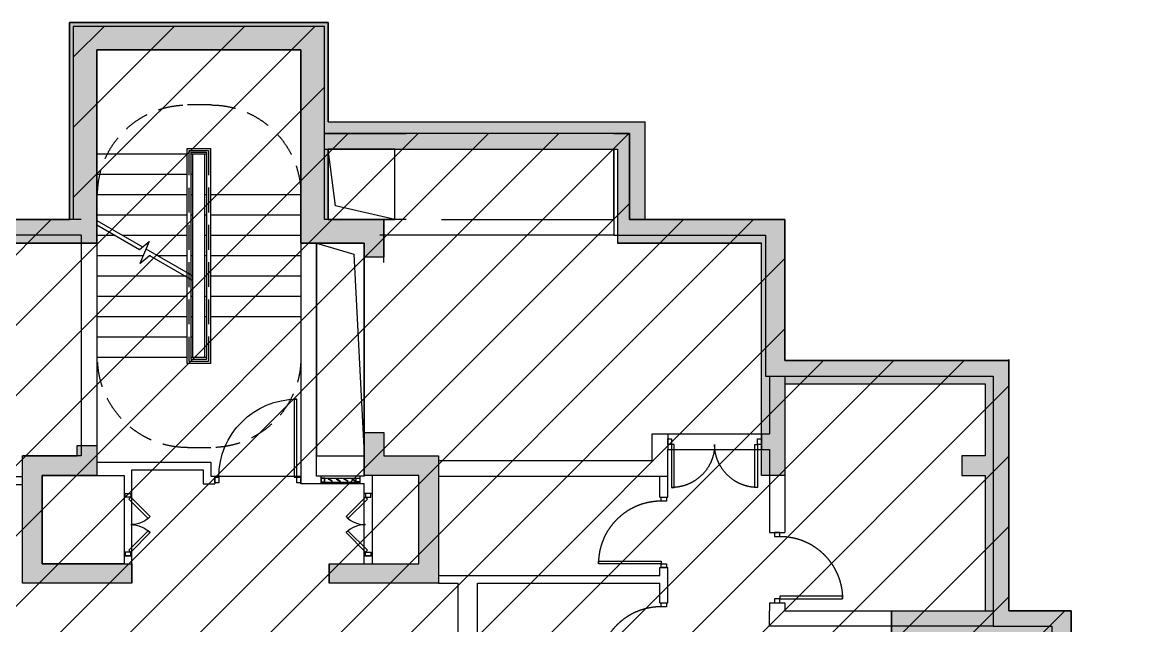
# Model space of a CAD drawing. Header units: millimetres. Extents: x -248992 to 1906102, y -24098 to 332602.
# Drawn here: x 912787 to 927147, y 210200 to 217910 of the extents above; entities that cross this region are included whole.
import ezdxf
from ezdxf.xclip import XClip

# ---------------------------------------------------------------- set-up
doc = ezdxf.new("R2010")
doc.units = ezdxf.units.MM
doc.header["$LTSCALE"] = 100
doc.header["$XCLIPFRAME"] = 0
doc.linetypes.add('XG-130-CORE-B1F(right-6900)$0$XG-14CORE-SF$0$X1-CORE-SF$0$HIDDEN2', pattern=[4.762499999999999, 3.175, -1.5875])
for name, color, linetype in [('-ACO-TTLB', 153, 'Continuous'), ('2#-HW-B1F$0$S-HATCH-X', 251, 'Continuous'), ('2#-W-B1F$0$S-WALL-S', 4, 'Continuous'), ('A-HATCH', 251, 'Continuous'), ('X2-B1F$0$A-HOLE-FLOR', 242, 'Continuous'), ('X2-B1F$0$xref(dwg引用图层)', 7, 'Continuous'), ('XA6-130-S-B1F$0$A-DOOR', 190, 'Continuous'), ('XA6-130-S-B1F$0$A-HOLE-FLOR', 242, 'Continuous'), ('XA6-130-S-B1F$0$A-STAIR', 142, 'Continuous'), ('XA6-130-S-B1F$0$A-WALL', 2, 'Continuous'), ('XG-130-CORE-B1F(right-6900)$0$A-DOOR', 190, 'Continuous'), ('XG-130-CORE-B1F(right-6900)$0$A-EVTR', 193, 'Continuous'), ('XG-130-CORE-B1F(right-6900)$0$A-HOLE-FLOR', 242, 'Continuous'), ('XG-130-CORE-B1F(right-6900)$0$A-SILL', 135, 'Continuous'), ('XG-130-CORE-B1F(right-6900)$0$A-STAIR', 142, 'Continuous'), ('XG-130-CORE-B1F(right-6900)$0$A-WALL', 2, 'Continuous'), ('XG-130-CORE-B1F(right-6900)$0$XG-14CORE-SF$0$A-STAIR', 142, 'Continuous'), ('XG-130-CORE-B1F(right-6900)$0$XG-14CORE-SF$0$X1-CORE-SF$0$A-INDEX', 134, 'Continuous'), ('XG-130-CORE-B1F(right-6900)$0$XG-14CORE-SF$0$X1-CORE-SF$0$A-RAIL', 55, 'Continuous'), ('XG-130-CORE-B1F(right-6900)$0$XG-14CORE-SF$0$X1-CORE-SF$0$A-STAIR', 142, 'Continuous'), ('XG-130-CORE-B1F(right-6900)$0$XU-3A-28F-SF$0$A-WIND', 126, 'Continuous'), ('xref(dwg引用图层)', 7, 'Continuous')]:
    doc.layers.add(name, color=color, linetype=linetype)
doc.layers.add('2#-HW-B1F$0$S-EDIT', color=241, linetype='Continuous', plot=False)
doc.layers.add('XG-130-CORE-B1F(right-6900)$0$XG-14CORE-SF$0$X1-CORE-SF$0$-ACO-PLTW', color=220, linetype='XG-130-CORE-B1F(right-6900)$0$XG-14CORE-SF$0$X1-CORE-SF$0$HIDDEN2', plot=False)

# ---------------------------------------------------------------- blocks, each defined once
blk = doc.blocks.new('*U95')
at = {"linetype": 'ByBlock', "lineweight": -2}
for points in [[(0, -35), (50, -35), (50, 35), (0, 35)], [(1150, -35), (1200, -35), (1200, 35), (1150, 35)], [(85, -585), (85, -35), (50, -35), (50, -585)], [(1115, -585), (1115, -35), (1150, -35), (1150, -585)]]:
    blk.add_lwpolyline(points, close=True, dxfattribs=at)
for centre, start, end in [((50, -35), 270, 0), ((1150, -35), 180, 270)]:
    blk.add_arc(centre, 550, start, end, dxfattribs=at)
blk = doc.blocks.new('*U103')
for points in [[(-900, 35), (-850, 35), (-850, -35), (-900, -35)], [(-50, 35), (0, 35), (0, -35), (-50, -35)], [(-85, -834.9999999999997), (-85, -35), (-50, -35), (-50, -834.9999999999997)]]:
    blk.add_lwpolyline(points, close=True)
blk.add_arc((-50, -35), 800, 180, 270)
blk = doc.blocks.new('*U98')
for points in [[(-815, 834.9999999999997), (-815, 35), (-850, 35), (-850, 834.9999999999997)], [(-850, -35), (-900, -35), (-900, 35), (-850, 35)], [(0, -35), (-50, -35), (-50, 35), (0, 35)]]:
    blk.add_lwpolyline(points, close=True)
blk.add_arc((-850, 35), 800, 7.016709298534877e-15, 90)
blk = doc.blocks.new('XA6-130-S-B1F')
at = {"layer": 'XA6-130-S-B1F$0$A-HOLE-FLOR'}
blk.add_lwpolyline([(36830.00000627944, 13189.99999999994), (34629.99999999942, 13189.99999999994), (34629.99999999942, 12290.00000000012), (36830.00000627944, 12290.00000000012)], close=True, dxfattribs=at)
blk.add_lwpolyline([(34629.99999999942, 13189.99999999994), (36615.04043125326, 13024.16647193441), (36830.00000627944, 12290.00000000012)], dxfattribs=at)
at = {"layer": 'XA6-130-S-B1F$0$A-STAIR'}
for points in [[(37519.99999999988, 9550), (38719.99999999988, 9550)], [(37519.99999999988, 9350), (38719.99999999988, 9350)]]:
    blk.add_lwpolyline(points, dxfattribs=at)
at = {"layer": 'XA6-130-S-B1F$0$A-WALL'}
blk.add_line((30019.99999999983, 12090.00000000501), (30019.99999999983, 9269.999998626357), dxfattribs=at)
for points in [[(33129.99999999965, 13389.99999999994), (37030.00000627944, 13389.99999999994), (37030.00000627944, 12290.00000000012), (39019.99999999988, 12290.00000000012), (39019.99999999988, 10489.99999999994), (41879.99999999983, 10489.99999999994)], [(33129.99999999965, 13189.99999999994), (36830.00000627944, 13189.99999999994), (36830.00000627944, 12090.00000000012), (38769.99999999988, 12090.00000000012), (38769.99999999988, 10289.99999999994), (41679.99999999983, 10289.99999999994), (41679.99999999983, 7090.000000000116), (42429.99999999988, 7090.000000000116), (42429.99999999988, 5388.870048981567)], [(30019.99999999977, 12290.00000000501), (24840.00000000012, 12290.00000000501), (24840.00000000012, 10490.00000000012), (21980.00000001315, 10490.00000000012), (21980.00000001315, 7300), (20599.99999998685, 7300), (20599.99999999523, 10490.00000000012), (17739.99999999988, 10490.00000000012), (17739.99999999988, 12290), (12560.00000000186, 12290)], [(36829.99999999971, 12290.00001685892), (33839.99999999983, 12290.00001685892)], [(36830.00000627944, 12290.00001685892), (33839.99999999983, 12290.00001685892)], [(30020.00000828737, 12090.00000000501), (25090.00000002817, 12090.00000000501), (25090.00000002817, 10290.00000000012), (22180.00000001315, 10290.00000000012), (22180.00000001315, 7100), (20399.99999998632, 7100), (20399.99999999464, 10290.00000000012), (17489.99999999994, 10290.00000000012), (17489.99999999994, 12090), (12559.99999171245, 12090)], [(30020.00000828737, 12090.00000000501), (30020.00002647343, 9269.888600119972)], [(36829.99999999971, 12090.00001685892), (33839.99999999983, 12090.00001685892)], [(36830.00000627944, 12090.00001685892), (33839.99999999983, 12090.00001685892)], [(38819.99999999988, 10289.99999999994), (38819.99999999988, 9550)], [(39019.99999999988, 10289.99999999994), (39019.99999999988, 8290.000000000116)], [(34590.00000012369, 9209.999999675085), (37320.00000027474, 9209.999999675085), (37319.99999999988, 9550), (37519.99999999988, 9550)], [(37519.99999999988, 9550), (37519.99999999988, 9350)], [(38719.99999999988, 9550), (38819.99999999988, 9550)], [(38719.99999999988, 9550), (38719.99999999988, 9350)], [(34590.00000012369, 9009.999999675085), (37519.99999999988, 9009.999999675085), (37519.99999999988, 9350), (37519.99999999988, 9350)], [(38719.99999999988, 9350), (38819.99999999988, 9350)], [(38819.99999999988, 9350), (38819.99999999988, 8290.000000000116)], [(29269.99999999994, 9000.000000000175), (29269.99999999994, 9269.999998626532)], [(30019.999991705, 9269.999998626532), (29269.99999999994, 9269.999998626532)], [(29269.99999999994, 9000.000000000175), (26490.00000000012, 9000.000000000175)], [(37419.99999485165, 8739.999968492368), (37419.99999818054, 9010.000000951113)], [(37419.9999667941, 8739.999968492368), (37419.9999667941, 9009.999999675085)], [(37519.99999485165, 8739.999968492368), (37519.99999818054, 9010)], [(37519.9999982334, 8739.999968492368), (37520.00000156224, 9009.999999675085)], [(29270.00000000012, 8900.000000000175), (26490.00000000012, 8900.000000000175), (26490.00000000012, 8739.999968492368)], [(37419.99998343829, 8739.999968492368), (37519.99998343829, 8739.999968492368)], [(38819.99999999988, 8290.000000000116), (39019.99999999988, 8290.000000000116)], [(37419.99998252245, 7739.999965108495), (37419.99998375535, 7839.999968492368)], [(37419.99998343829, 7839.999968492368), (37519.99998343829, 7839.999968492368)], [(37419.9999667941, 7739.999965108495), (37419.9999667941, 7839.999968492368)], [(37519.99998158892, 7390.000000000466), (37519.9999871371, 7839.999968492368)], [(34590.00003176945, 7740.000000000116), (37419.99998252245, 7739.999965108495)], [(34590.00003053655, 7640.000000000116), (34839.99999999994, 7639.999996917817)], [(34839.99999999994, 6390.000000000466), (34839.99999999994, 7639.999996917817)], [(35089.99999999994, 6390.000000000466), (35089.99999999994, 7639.999996917817)], [(35089.99999999994, 7639.999993835518), (37419.9999812895, 7639.999965108495)], [(37419.9999667941, 7390.000000000466), (37419.9999667941, 7639.999965108495)], [(37419.99996679393, 7390.000000000466), (37519.99996679393, 7390.000000000466)], [(38819.99999999988, 7390.000000000116), (38819.99999999988, 7290.000000000116)], [(38819.99999999988, 7390.000000000116), (39019.99999999988, 7390.000000000116)], [(39019.99999999988, 7390.000000000116), (39019.99999999988, 7290.000000000116)], [(41679.99999999965, 7090.000000000116), (38819.99999999983, 7090.000000000116), (38819.99999999983, 7290.000000000116)], [(39019.99999999988, 7290.000000000116), (41679.99999999965, 7290.000000000116)]]:
    blk.add_lwpolyline(points, dxfattribs=at)
at = {"layer": 'XA6-130-S-B1F$0$A-DOOR', "xscale": -1}
blk.add_blockref('*U95', (38719.99999999988, 9450), dxfattribs=at)
at = {"layer": 'XA6-130-S-B1F$0$A-DOOR', "rotation": 90}
for p in [(37469.99998343829, 8739.999968492368), (37469.99996679393, 7390.000000000466)]:
    blk.add_blockref('*U98', p, dxfattribs=at)
at = {"layer": 'XA6-130-S-B1F$0$A-DOOR', "xscale": -1, "rotation": 90}
blk.add_blockref('*U103', (38920, 7390.000000000116), dxfattribs=at)
blk = doc.blocks.new('*U111')
for p, q in [((-25, 2.619345e-10), (-25.00000000000003, 500)), ((24.99999999988359, 2.619345e-10), (24.99999999988356, 500))]:
    blk.add_line(p, q)
for points in [[(24.99999999988356, 500), (-25.00000000011645, 500), (-25.00000000011645, 450.0000000000146), (24.99999999988356, 450.0000000000146)], [(24.99999999988356, 500), (-25.00000000011645, 500), (-25.00000000011645, 450.0000000000146), (24.99999999988356, 450.0000000000146)], [(21.99999999988356, 497), (-22.00000000011644, 497), (-22.00000000011644, 453.0000000000146), (21.99999999988356, 453.0000000000146)], [(21.99999999988356, 497), (-22.00000000011644, 497), (-22.00000000011644, 453.0000000000146), (21.99999999988356, 453.0000000000146)], [(15.99999999534339, 395.0000000000073), (12.99999999580905, 395.0000000000073), (12.99999999580905, 398.9013705176549), (-16.00000000488944, 445.0000000000073), (-16.00000000488944, 450.0000000000218), (-13.00000000488944, 450.0000000000073), (-13.00000000488944, 446.0987830509475), (15.99999999580905, 399.9999999995125), (15.99999999580905, 395.0000000000073)], [(15.99999999534339, 295.0000000000073), (12.99999999580905, 295.0000000000073), (12.99999999580905, 298.9013705176549), (-16.00000000488944, 345.0000000000073), (-16.00000000488944, 350.0000000000218), (-13.00000000488944, 350.0000000000073), (-13.00000000488944, 346.0987830509475), (15.99999999580905, 299.9999999995125), (15.99999999580905, 295.0000000000073)], [(15.99999999534339, 195.0000000000073), (12.99999999580905, 195.0000000000073), (12.99999999580905, 198.9013705176549), (-16.00000000488944, 245.0000000000073), (-16.00000000488944, 250.0000000000218), (-13.00000000488944, 250.0000000000073), (-13.00000000488944, 246.0987830509475), (15.99999999580905, 199.9999999995125), (15.99999999580905, 195.0000000000073)], [(15.99999999534339, 95.00000000000728), (12.99999999580905, 95.00000000000728), (12.99999999580905, 98.90137051765487), (-16.00000000488944, 145.0000000000073), (-16.00000000488944, 150.0000000000218), (-13.00000000488944, 150.0000000000073), (-13.00000000488944, 146.0987830509475), (15.99999999580905, 99.99999999951251), (15.99999999580905, 95.00000000000728)], [(24.99999999988359, 0), (-25, 0), (-25, 50), (24.99999999988359, 50)], [(24.99999999988359, 0), (-25, 0), (-25, 50), (24.99999999988359, 50)], [(21.99999999988358, 3), (-22, 3), (-22, 47), (21.99999999988358, 47)], [(21.99999999988358, 3), (-22, 3), (-22, 47), (21.99999999988358, 47)]]:
    blk.add_lwpolyline(points, close=True)
blk = doc.blocks.new('*U112')
for points in [[(-1100, -35), (-1050, -35), (-1050, 35), (-1100, 35)], [(-50, -35), (0, -35), (0, 35), (-50, 35)], [(-85, -1035), (-85, -35), (-50, -35), (-50, -1035)]]:
    blk.add_lwpolyline(points, close=True)
blk.add_arc((-50, -35), 1000, 180, 269.9999999999999)
blk = doc.blocks.new('XG-130-CORE-B1F(right-6900)$0$DT-YL')
for p, q in [((13512.46400672704, 6200), (12412.46400672704, 6200)), ((12962.46400672704, 3900), (12962.46400672701, 6200.000000000004)), ((12562.46400672704, 5955), (12262.46400672701, 5955)), ((12562.46400672704, 6010), (12562.46400672704, 5955)), ((13362.46400672704, 5955), (13362.46400672704, 6010)), ((13662.46400672704, 5955), (13362.46400672704, 5955)), ((12156.46400672701, 5429.999999999956), (12106.46400672701, 5430.000000000015)), ((12131.46400672701, 5379.999999999985), (12131.46400672701, 5430.000000000015)), ((13806.46397721576, 5000), (12031.46400672701, 5000)), ((12131.46400672701, 4620.000000000044), (12131.46400672701, 4570.000000000015)), ((12156.46400672701, 4570.000000000073), (12106.46400672701, 4570.000000000015))]:
    blk.add_line(p, q)
for points in [[(13806.46397721575, 6100), (13806.46397721575, 6160), (12118.46400672704, 6160), (12118.46400672704, 6100)], [(13806.46397721575, 6010), (13806.46397721575, 6070), (12118.46400672704, 6070), (12118.46400672704, 6010)], [(12081.46400672701, 5379.999999999985), (12081.46400672701, 4620.000000000073), (12181.46400672701, 4620.000000000073), (12181.46400672701, 5379.999999999956)]]:
    blk.add_lwpolyline(points, close=True)
for points in [[(12231.46400672701, 6010), (12231.46400672701, 4000), (13693.46400672704, 4000), (13693.46400672704, 6010)], [(12262.46400672701, 5955), (12262.46400672701, 4030), (13662.46400672704, 4030), (13662.46400672704, 5955)]]:
    blk.add_lwpolyline(points)
blk.add_circle((12131.23673400112, 5000.000000000015), 60)
at = {"extrusion": (0, 0, -1)}
blk.add_ellipse((12962.46400672701, 5000), major_axis=(60.06406158313621, 1.263541661968611e-09), ratio=0.9189189187334816, start_param=4.712388980384457, end_param=10.99557428756404, dxfattribs=at)
blk = doc.blocks.new('*U113')
at = {"linetype": 'ByBlock', "lineweight": -2}
for points in [[(322.2361107568195, 257.738636073771), (74.74873734152789, 10.25126265847939), (50, 35), (297.4873734152916, 282.4873734152916)], [(477.7638892431805, 257.738636073771), (725.2512626584721, 10.25126265847939), (750, 35), (502.5126265847084, 282.4873734152916)], [(0, 35), (50, 35), (50, -35), (0, -35)], [(800, 35), (750, 35), (750, -35), (800, -35)]]:
    blk.add_lwpolyline(points, close=True, dxfattribs=at)
for centre, start, end in [((50, 35), 0, 45.0000000003684), ((750.0000000000001, 35), 134.9999999999263, 180)]:
    blk.add_arc(centre, 350.0000000010794, start, end, dxfattribs=at)
blk = doc.blocks.new('XG-130-CORE-B1F(right-6900)')
at = {"const_width": 0.25}
blk.add_lwpolyline([(8239.6250248992, 9009.888601493614, 1), (8240.3750248992, 9009.888601493614, 1)], format="xyb", close=True, dxfattribs=at)
at = {"layer": 'XG-130-CORE-B1F(right-6900)$0$A-HOLE-FLOR'}
blk.add_lwpolyline([(8940.000006630959, 11989.99999999953), (9550.000000014377, 11989.99999999953), (9550.000000014377, 9269.99999999941), (8940.000006630959, 9269.99999999941)], close=True, dxfattribs=at)
blk.add_lwpolyline([(9550.000000014377, 11989.99999999953), (9072.907532462355, 11849.04752822249), (8940.000006630959, 9289.99999999941)], dxfattribs=at)
at = {"layer": 'XG-130-CORE-B1F(right-6900)$0$A-SILL'}
for points in [[(8995.000000000058, 9010), (9495.000000000058, 9010)], [(8995.000000000058, 8910), (9495.000000000058, 8910)]]:
    blk.add_lwpolyline(points, dxfattribs=at)
at = {"layer": 'XG-130-CORE-B1F(right-6900)$0$A-STAIR'}
for points in [[(10850, 9010), (9750, 9010)], [(10039.99999998591, 6390.000000000007), (11139.99999998591, 6390.000000000007)]]:
    blk.add_lwpolyline(points, dxfattribs=at)
at = {"layer": 'XG-130-CORE-B1F(right-6900)$0$A-WALL'}
for p, q in [((12659.99999999974, 14759.99999999999), (12660.00000000582, 12290.00000000024)), ((12360, 14459.99999999999), (12360.00000000006, 9189.999999999993)), ((10900, 9190), (10900, 9010)), ((11000, 9090), (11000, 8910)), ((10850, 9010), (10850, 8910))]:
    blk.add_line(p, q, dxfattribs=at)
for points in [[(8689.99999998536, 11740.00000000017), (8689.99999998536, 12290.00000000006), (9450, 12290), (9450, 14760), (12659.99999999974, 14759.99999999999)], [(12360, 14459.99999999999), (9750, 14460), (9750, 8990)], [(9495.000000000058, 9010), (9550.000000000116, 9010), (9550.000000000116, 11990), (8940, 11990), (8940, 9010.000000000007), (8995.000000000058, 9010), (8995.000000000058, 8909.999999997788)], [(12560.00000000006, 11990.00000000007), (12560.00000000006, 9400.000000000116)], [(12360.00000000006, 9189.999999999993), (10900, 9190)], [(11909.99999999994, 7690), (11909.99999999994, 7990), (12010.00000000006, 7990), (12010.00000000006, 7890), (13059.99999999994, 7890), (13059.99999999994, 9019.999999999993), (12010.00000000006, 9020), (12010.00000000006, 8790), (11910.00000000006, 8790), (11910.00000000006, 9090), (11000, 9090)], [(9390.000000000058, 7890), (8940.000000000058, 7890), (8940.000000000058, 7989.999999999913), (8840.000000000058, 7990), (8840.000000000058, 7890), (8240.000000000058, 7890), (8240.000000000058, 9020.000000000116), (8840.000000000058, 9020.000000000116), (8840.000000000058, 8790), (8940.000000000058, 8790), (8940.000000000058, 8909.999999997788), (8995.000000000058, 8909.999999997788)], [(9495.000000000058, 9010), (9495.000000000058, 8910), (9750, 8910), (9750, 8990), (9750, 8990)], [(10900, 9010), (10850, 9010)], [(11000, 8910), (10850, 8910)], [(11709.99999998591, 6390.000000000007), (11139.99999998591, 6390.000000000007), (11139.99999998591, 6210.000000000007), (11709.99999998568, 6210.000000000007), (11709.99999998568, 3690.000000000487), (9589.999999985681, 3690.000000000487), (9589.999999985681, 6210.000000000007), (10039.99999998591, 6210.000000000007), (10039.99999998591, 6390.000000000007), (9589.999999985914, 6390.000000000007)], [(12090.00000830085, 6140.000000000487), (11959.99999998568, 6140.000000000487), (11959.99999998568, 3440.000000000487), (9339.999999985681, 3440.000000000487), (9339.999999985681, 6140.000000000487), (9209.999991699093, 6140.000000000487)]]:
    blk.add_lwpolyline(points, dxfattribs=at)
at = {"layer": 'XG-130-CORE-B1F(right-6900)$0$XG-14CORE-SF$0$A-STAIR'}
for p, q in [((8840.000000000058, 8790), (8840.000000000058, 7989.999999999913)), ((8940.000000000058, 7989.999999999913), (8940.000000000058, 8789.999999997788)), ((11910.00000000006, 7990), (11910.00000000006, 8789.999999997788)), ((12010.00000000006, 8790), (12010.00000000006, 7990))]:
    blk.add_line(p, q, dxfattribs=at)
at = {"layer": 'XG-130-CORE-B1F(right-6900)$0$XG-14CORE-SF$0$X1-CORE-SF$0$-ACO-PLTW'}
blk.add_line((11180, 13175), (10930, 13175), dxfattribs=at)
blk.add_lwpolyline([(10930, 13175), (10930, 10475), (11180, 10475), (11180, 13175)], dxfattribs=at)
at = {"layer": 'XG-130-CORE-B1F(right-6900)$0$XG-14CORE-SF$0$X1-CORE-SF$0$A-INDEX'}
for points in [[(12360.00000000006, 12222.18369338271), (11814.95190414216, 11907.50000231306), (11691.87238760805, 12009.64508891106), (11808.12761239224, 11730.35491108894), (11685.04809621233, 11832.49999759055), (11130, 11512.04280314368)], [(12360.00000000006, 12279.91872150363), (11773.92539866758, 11941.54836448183)], [(11730.62412925379, 11916.54836284777), (11130, 11569.7778312646)]]:
    blk.add_lwpolyline(points, dxfattribs=at)
at = {"layer": 'XG-130-CORE-B1F(right-6900)$0$XG-14CORE-SF$0$X1-CORE-SF$0$A-RAIL'}
for points in [[(10905, 10450), (11205.00000000006, 10450), (11205.00000000012, 13200), (10905, 13200)], [(10955, 10500), (11155, 10500), (11155, 13150), (10955, 13150)]]:
    blk.add_lwpolyline(points, close=True, dxfattribs=at)
at = {"layer": 'XG-130-CORE-B1F(right-6900)$0$XG-14CORE-SF$0$X1-CORE-SF$0$A-STAIR'}
for p, q in [((10955, 13125), (11155, 13125)), ((10980, 10525), (10980, 13124.99999999999)), ((11130, 10525), (11130, 13124.99999999999)), ((11205.00000000012, 13125), (12360, 13125)), ((11130, 12865), (11155, 12865)), ((11205.00000000012, 12865), (12360, 12865)), ((9750, 12605), (10905, 12605)), ((10955, 12605), (10980, 12605)), ((11130, 12605), (11155, 12605)), ((11205.00000000012, 12605), (12360, 12605)), ((9750, 12345), (10905, 12345)), ((10955, 12345), (10980, 12345)), ((11130, 12345), (11155, 12345)), ((11205.00000000012, 12345), (12360, 12344.99999999999)), ((9750, 12085), (10905, 12085)), ((10955, 12085), (10980, 12085)), ((11205.00000000012, 12085), (12022.39089912327, 12085)), ((12122.39089287777, 12084.99999999999), (12360.00000000006, 12084.99999999999)), ((9750, 11825), (10905, 11825)), ((10955, 11825), (10980, 11825)), ((11130, 11825), (11155, 11825)), ((11205.00000000012, 11825), (11572.05772665609, 11825)), ((11205.00000000009, 11825), (11572.05772665606, 11824.99999999999)), ((11672.05772041058, 11824.99999999999), (11694.08520319819, 11824.99999999999)), ((11768.73136089541, 11824.99999999999), (12360.00000000006, 11824.99999999999)), ((9750, 11565), (10905, 11565)), ((10955, 11565), (10980, 11565)), ((11130, 11565), (11155, 11565)), ((11205.00000000006, 11565), (12360.00000000006, 11565.00000000005)), ((9750, 11305), (10905, 11305)), ((10955, 11305), (10980, 11305)), ((11130, 11305), (11155, 11305)), ((11205.00000000006, 11305), (12360.00000000006, 11305.00000000005)), ((9750, 11045), (10905, 11045)), ((10955, 11045), (10980, 11045)), ((11130, 11045), (11155, 11045)), ((11205.00000000006, 11045), (12360.00000000006, 11045.00000000005)), ((11130, 10785), (11155, 10785)), ((11205.00000000006, 10785), (12360.00000000006, 10785.00000000005)), ((10955, 10525), (11155, 10525)), ((11205.00000000006, 10525), (12360.00000000012, 10525.00000000005))]:
    blk.add_line(p, q, dxfattribs=at)
at = {"layer": 'XG-130-CORE-B1F(right-6900)$0$XG-14CORE-SF$0$X1-CORE-SF$0$A-STAIR', "linetype": 'XG-130-CORE-B1F(right-6900)$0$XG-14CORE-SF$0$X1-CORE-SF$0$HIDDEN2'}
for points in [[(10900, 13755), (11200, 13755)], [(11200, 9375), (10900, 9375)]]:
    blk.add_lwpolyline(points, dxfattribs=at)
for centre, start, end in [((10900, 12605), 90, 180), ((11200, 12605), 0, 90), ((10900, 10525), 180, 270), ((11200, 10525), 270, 0)]:
    blk.add_arc(centre, 1150, start, end, dxfattribs=at)
at = {"layer": 'XG-130-CORE-B1F(right-6900)$0$A-DOOR'}
for name, p, rotation in [('*U112', (9750, 8960), 180), ('*U113', (11960, 7990), 90)]:
    blk.add_blockref(name, p, dxfattribs=dict(at, rotation=rotation))
at = {"layer": 'XG-130-CORE-B1F(right-6900)$0$A-DOOR', "xscale": -1, "rotation": 270}
blk.add_blockref('*U113', (8890.000000000058, 7989.999999999956), dxfattribs=at)
at = {"layer": 'XG-130-CORE-B1F(right-6900)$0$A-EVTR'}
blk.add_blockref('XG-130-CORE-B1F(right-6900)$0$DT-YL', (-2312.464006727037, 10), dxfattribs=at)
at = {"layer": 'XG-130-CORE-B1F(right-6900)$0$XU-3A-28F-SF$0$A-WIND', "rotation": 90}
blk.add_blockref('*U111', (9495.000000000058, 8960.000000000058), dxfattribs=at)
blk = doc.blocks.new('X2-B1F')
at = {"layer": 'X2-B1F$0$A-HOLE-FLOR'}
blk.add_lwpolyline([(34030.00000000007, 13189.99999999992), (33179.99999999969, 13189.99999999992), (33179.99999999969, 12289.99999999999), (34030.00000000007, 12289.99999999999)], close=True, dxfattribs=at)
blk.add_lwpolyline([(34030.00000000007, 12290.00000000012), (33273.87155823918, 12467.37706747378), (33179.9999999999, 13189.99999990121)], dxfattribs=at)
ref = blk.add_blockref('XA6-130-S-B1F', (0, 0))
XClip(ref).set_block_clipping_path([(34177.236648056685, 14900), (34177.236648056685, 12290.00001685891), (36830.00000627947, 12290.000016858918), (36830.00000627947, 14900), (43579.999999999985, 14900), (43579.999999999985, -1000), (29080.0000112215, -996.3937731325314), (29080.0000112215, 1845.1057313227793), (13499.99999999889, 1845.1057313227793), (13499.99999999889, -1000), (9347.704161078462, -1000), (9347.704161078462, 6200), (8039.999991850113, 6199.9999997983505), (8040.000000000033, 9210), (8740.00002324994, 9210), (8740.000000000004, 12310), (9550.000000000004, 12310), (9550.000000000004, 14900)])
at = {"layer": 'X2-B1F$0$xref(dwg引用图层)', "xscale": -1}
blk.add_blockref('XG-130-CORE-B1F(right-6900)', (42579.99999999999, 0), dxfattribs=at)
blk = doc.blocks.new('2#-HW-B1F')
at = {"layer": '2#-HW-B1F$0$S-HATCH-X'}
for points in [[(22280.00000001307, 9020.000000000058), (22579.99999999965, 9020.000000000175), (22579.99999999965, 9270.000000000116), (22280.00000001307, 9270.000000000116), (22280.00000001307, 10190), (24839.99999999988, 10190.00000000009), (24839.99999999988, 9020.000000004831), (25139.99999999988, 9020.000000004831), (25139.99999999988, 11990.00000000012), (30219.9999999998, 11990.00000000006), (30219.99999999971, 14459.99999999141), (32829.9999999998, 14460), (32829.99999999965, 11990.00000000012), (33639.99999999988, 11990.00000000012), (33640.00000000047, 11809.99999989633), (33890.00000000047, 11809.99999989633), (33889.99999999988, 12290.00000000012), (33179.99999999971, 12290.00000000012), (33179.99999999971, 13189.99999990122), (36879.99999999971, 13189.99999990122), (36879.99999999971, 11990.00000000012), (38719.99999999988, 11990.00000000012), (38719.99999999988, 9020.000000000116), (39019.99999999985, 9020.000000000116), (39019.99999999988, 10190), (41579.99999999983, 10190), (41579.99999999983, 9270.000000000116), (41279.99999999953, 9270.000000000116), (41279.99999999965, 9020.000000000116), (41579.99999999983, 9020.000000000116), (41579.99999999983, 7290), (40379.99999999965, 7290.000000000116), (40379.99999999965, 6989.999999999971), (42379.99999999953, 6989.999999999971), (42380.00000000023, 5389.999999818567), (42679.99999999988, 5389.999999818567), (42680.00000000035, 5990.000000000116), (43279.99999999971, 5989.999999999709), (43279.99999999971, 3189.999999999505), (42679.99999999988, 3189.999999999505), (42679.99999999977, 3310.000000000116), (42379.99999999983, 3310.000000000116), (42379.99999999983, 1610.000000000116), (39019.99999999985, 1610.000000000116), (39020.0000000032, 3399.999999853666), (38770.0000000032, 3399.999999853666), (38770.00000000035, 1610.000000000116), (35089.99999999985, 1610.000000000116), (35089.99999999884, 3089.99999988635), (34839.99999999965, 3089.99999988635), (34839.99999999988, 310.0000000001164), (35140.00000000591, 310.0000000001164), (35140.00000000591, 1310.000000000116), (42679.99999999988, 1310.000000000116), (42679.99999999988, 2839.999999999505), (43629.99999999971, 2839.999999999505), (43629.99999999971, 6339.999999999505), (42679.99999999988, 6339.999999999767), (42679.99999999983, 7290), (41879.99999999983, 7290), (41879.99999999983, 10490.00000000009), (39019.99999999985, 10490), (39019.99999999988, 12290.00000000015), (37229.99999999971, 12290.00000000012), (37229.99999999971, 13539.99999990119), (33179.99999999971, 13539.99999990122), (33180, 14810), (29869.99999999983, 14809.99999999144), (29870.00000000047, 12290.00000000009), (24839.99999999988, 12290.00000000012), (24839.99999999988, 10490.00000000009), (21979.99999999965, 10490), (21979.99999999919, 7300), (20600.00000000058, 7300.000000005733), (20599.99999998667, 10490.00000000009), (17739.99999999985, 10490.00000000009), (17739.99999999985, 12290.00000000003), (12709.99999999994, 12290), (12709.99999999994, 14810), (9500.000000000262, 14810), (9500.000000000262, 14459.99999992319), (699.9999999998254, 14460), (699.9999999998254, 12440), (-150.0000000000873, 12440), (-150, 7340.000000000116), (-1062.883529211074, 7340.000000000116), (-1062.883529211074, 7040.000000000116), (199.9999999999127, 7040.000000000116), (199.9999999999127, 12089.99999999994), (999.9999999963911, 12089.99999999994), (999.9999999998254, 14160), (9500.000000000262, 14160), (9500.000000000116, 12290), (8689.999999999884, 12290.00000000012), (8689.999999999884, 11810.00000000012), (8939.999999999884, 11810.00000000012), (8939.999999999884, 12040.00000000012), (9750.000000000116, 12040.00000000012), (9750.000000000116, 14459.99999992401), (12359.99999999977, 14460), (12359.99999999977, 11990.00000000012), (17439.99999999985, 11990), (17439.99999999991, 9020.000000004831), (17739.99999999985, 9020.000000004831), (17739.99999999988, 10190.00000000009), (20299.99999999886, 10190.00000000009), (20299.99999999499, 9270.000000000116), (20000.00000000012, 9270.000000000116), (20000.00000000012, 9020.000000000175), (20299.99999999392, 9020.000000000058), (20299.99999998542, 7000), (22280.00000001307, 7000)], [(34589.99999999988, 9270.000000000116), (33889.99999999988, 9270.000000000116), (33889.99999999988, 9570.000000000116), (33639.99999999988, 9570.000000000116), (33639.99999999988, 9020.000000000116), (34339.99999999988, 9020.000000000116), (34339.99999999988, 7890.000000000116), (33189.99999999988, 7890.000000000116), (33189.99999999988, 7710.000000000116), (33189.99999999988, 7640.000000000116), (34589.99999999988, 7640.000000000116)], [(30669.99999999988, 7890.000000000116), (29519.99999999988, 7890.000000000116), (29519.99999999988, 9020.000000000116), (30219.99999999988, 9020.000000000116), (30219.99999999988, 9400.000000000116), (29969.99999999988, 9400.000000000116), (29969.99999999988, 9270.000000000116), (29269.99999999988, 9270.000000000116), (29269.99999999988, 7640.000000000116), (30669.99999999988, 7640.000000000116), (30669.99999999988, 7710.000000000116)]]:
    blk.add_hatch(color=256, dxfattribs=at).paths.add_polyline_path(points)
at = {"layer": '2#-HW-B1F$0$S-EDIT'}
for p, q in [((29869.99999999983, 14810), (33180, 14810)), ((29870.00000001024, 12290.00000000012), (29870.00000000958, 14809.99999999144)), ((33179.99999999971, 14809.99999999144), (33179.99999999971, 13539.99999990122)), ((32829.99999999983, 14460), (30219.99999999971, 14459.99999999141)), ((30220.00000000122, 14460), (30220.00000000131, 11990.00000000006)), ((32829.99999999782, 11990.00000000012), (32829.99999999796, 14460)), ((33179.99999999971, 13539.99999990122), (37229.99999999971, 13539.99999990119)), ((37229.99999999971, 12290.00000000012), (37229.99999999971, 13539.99999990119)), ((33179.99999999971, 13189.99999990122), (36879.99999999971, 13189.99999990119)), ((33179.99999999971, 13189.99999990122), (33179.99999999971, 12290.00000000012)), ((36879.99999999971, 13189.99999990119), (36879.99999999971, 11990.00000000012)), ((24839.99999999988, 12290.00000000006), (29870.00000000047, 12290.00000000012)), ((33179.99999999971, 12290.00000000012), (33889.99999999988, 12290.00000000012)), ((33889.99999999988, 12290.00000000012), (33890.00000000047, 11809.99999989633)), ((37229.99999999971, 12290.00000000015), (39019.99999999988, 12290.00000000015)), ((39019.99999999985, 12290.00000000012), (39019.99999999985, 10489.99999999744)), ((30219.99999999988, 11990.00000000012), (25139.99999999988, 11990.00000000012)), ((33639.99999999988, 11990.00000000012), (32829.99999999965, 11990.00000000012)), ((33640.00000000047, 11809.99999989633), (33639.99999999988, 11990.00000000012)), ((38719.99999999988, 11990.00000000012), (36879.99999999971, 11990.00000000012)), ((38719.99999999988, 9020.000000000116), (38719.99999999988, 11990.00000000012)), ((33890.00000000047, 11809.99999989633), (33640.00000000047, 11809.99999989633)), ((39019.99999999985, 10490.00000000009), (41879.99999999983, 10490.00000000009)), ((41879.99999999983, 7290), (41879.99999999983, 10500)), ((39019.99999999988, 10190), (41579.99999999983, 10190)), ((39019.99999999985, 10190), (39019.99999999985, 9020.000000000116)), ((41579.99999999983, 10190), (41579.99999999983, 9270.000000000116)), ((33639.99999999988, 9020.000000000116), (33639.99999999988, 9570.000000000116)), ((33639.99999999988, 9570.000000000116), (33889.99999999988, 9570.000000000116)), ((33889.99999999988, 9570.000000000116), (33889.99999999988, 9270.000000000116)), ((29969.99999999988, 9270.000000000116), (29969.99999999988, 9400.000000000116)), ((29969.99999999988, 9400.000000000116), (30219.99999999988, 9400.000000000116)), ((30220.00000000143, 9400.000000000116), (30220.00000000143, 9020.000000000116)), ((29269.99999999988, 7640.000000000116), (29269.99999999988, 9270.000000000116)), ((29269.99999999988, 9270.000000000116), (29969.99999999988, 9270.000000000116)), ((33889.99999999988, 9270.000000000116), (34589.99999999988, 9270.000000000116)), ((34589.99999999988, 9270.000000000116), (34589.99999999988, 7640.000000000116)), ((41579.99999999983, 9270.000000000116), (41279.99999999953, 9270.000000000116)), ((41279.99999999953, 9270.000000000116), (41279.99999999965, 9020.000000000116)), ((30219.99999999988, 9020.000000000116), (29519.99999999988, 9020.000000000116)), ((29519.99999999988, 9020.000000000116), (29519.99999999988, 7890.000000000116)), ((34339.99999999988, 9020.000000000116), (33639.99999999988, 9020.000000000116)), ((34339.99999999988, 7890.000000000116), (34339.99999999988, 9020.000000000116)), ((39019.99999999988, 9020.000000000116), (38719.99999999988, 9020.000000000116)), ((41279.99999999965, 9020.000000000116), (41579.99999999983, 9020.000000000116)), ((41579.99999999983, 9020.000000000116), (41579.99999999983, 7290.000000000116)), ((29519.99999999988, 7890.000000000116), (30669.99999999988, 7890.000000000116)), ((30669.99999999988, 7640.000000000116), (30669.99999999988, 7890.000000000116)), ((33189.99999999988, 7890.000000000116), (33189.99999999988, 7640.000000000116)), ((33189.99999999988, 7890.000000000116), (34339.99999999988, 7890.000000000116)), ((30669.99999999988, 7640.000000000116), (29269.99999999988, 7640.000000000116)), ((34589.99999999988, 7640.000000000116), (33189.99999999988, 7640.000000000116)), ((40379.99999999965, 7290), (41579.99999999983, 7290)), ((40379.99999999965, 7290.000000000116), (40379.99999999965, 6989.999999999971)), ((41879.99999999983, 7290), (42679.99999999983, 7290)), ((42679.99999999988, 7290.000000000116), (42679.99999999988, 6339.999999999767))]:
    blk.add_line(p, q, dxfattribs=at)
blk = doc.blocks.new('2#-W-B1F')
at = {"layer": '2#-W-B1F$0$S-WALL-S', "color": 0, "linetype": 'ByBlock', "lineweight": -2}
for p, q in [((33179.99999999953, 14809.99999999144), (29870, 14809.99999999144)), ((29870, 14809.99999999144), (29870, 14759.99999999144)), ((29970, 14809.99999999144), (33180, 14809.99999999144)), ((33180, 14809.99999999144), (33180, 13539.99999990119)), ((33179.99999999953, 13539.99999990119), (33179.99999999953, 14809.99999999144)), ((29870, 14759.99999999144), (29870.00000000047, 12290.00000000009)), ((30220, 11990.00000000006), (30219.99999999953, 14459.99999999141)), ((30219.99999999953, 14459.99999999141), (32830, 14460)), ((30220, 13990.00000000012), (30220, 14460)), ((30220, 14460), (32830, 14460)), ((32830, 14460), (32829.99999999953, 11990.00000000012)), ((32830, 14460), (32829.99999999953, 13990.00000000012)), ((30220, 13990.00000000012), (30220, 11990.00000000012)), ((32829.99999999953, 11990.00000000012), (32829.99999999953, 13990.00000000012)), ((33179.99999999953, 13539.99999990119), (37229.99999999953, 13539.99999990119)), ((37229.99999999953, 12290.00000000012), (37229.99999999953, 13539.99999990119)), ((33179.99999999953, 13189.99999990119), (36879.99999999953, 13189.99999990119)), ((33179.99999999953, 12290.00000000012), (33179.99999999953, 13189.99999990119)), ((33180, 13189.99999990119), (33179.99999999953, 12290.00000000012)), ((36879.99999999953, 13189.99999990119), (36879.99999999953, 11990.00000000012)), ((29870.00000000047, 12290.00000000009), (24840, 12290.00000000012)), ((33890, 12290.00000000012), (33179.99999999953, 12290.00000000012)), ((33179.99999999953, 12290.00000000012), (33890, 12290.00000000012)), ((33890, 12290.00000000012), (33890.00000000047, 11809.99999989633)), ((37229.99999999953, 12290.00000000012), (39020, 12290.00000000012)), ((38240, 12290.00000000012), (39020, 12290.00000000012)), ((39020, 10490), (39020, 12290.00000000012)), ((39020, 12290.00000000012), (39020, 10490)), ((39020, 12290.00000000012), (39020, 10489.99999999744)), ((25140, 11990.00000000012), (30220, 11990.00000000006)), ((30220, 11990.00000000012), (29530, 11990)), ((32829.99999999953, 11990.00000000012), (33640, 11990.00000000012)), ((33640, 11990.00000000012), (32829.99999999953, 11990.00000000012)), ((33640.00000000047, 11809.99999989633), (33640, 11990.00000000012)), ((36879.99999999953, 11990.00000000012), (38720, 11990.00000000012)), ((38720, 9020.000000000116), (38720, 11990.00000000012)), ((33890.00000000047, 11809.99999989633), (33640.00000000047, 11809.99999989633)), ((41879.99999999674, 10490.00000000012), (39020, 10490)), ((39020, 10490), (41880, 10490)), ((41879.99999999953, 10490.00000000012), (41630, 10489.99999999988)), ((41880, 10500), (41880, 7290)), ((41880, 8840.000000000116), (41879.99999999953, 10490.00000000012)), ((39020, 10190), (41580, 10190)), ((39020, 10190), (39020, 9020.000000000116)), ((41580, 10190), (41580, 9270.000000000116)), ((33640, 9020.000000000116), (33640, 9570.000000000116)), ((33640, 9570.000000000116), (33890, 9570.000000000116)), ((33890, 9570.000000000116), (33890, 9270.000000000116)), ((29970, 9270.000000000116), (29970, 9400.000000000116)), ((29970, 9400.000000000116), (30220, 9400.000000000116)), ((30220, 9400.000000000116), (30220, 9020.000000000116)), ((29270, 7640.000000000116), (29270, 9270.000000000116)), ((29270, 9270.000000000116), (29970, 9270.000000000116)), ((33890, 9270.000000000116), (34590, 9270.000000000116)), ((34590, 9270.000000000116), (34590, 7640.000000000116)), ((41580, 9270.000000000116), (41279.99999999953, 9270.000000000116)), ((41279.99999999953, 9270.000000000116), (41279.99999999953, 9020.000000000116)), ((30220, 9020.000000000116), (29520, 9020.000000000116)), ((29520, 9020.000000000116), (29520, 7890.000000000116)), ((34340, 9020.000000000116), (33640, 9020.000000000116)), ((34340, 7890.000000000116), (34340, 9020.000000000116)), ((39020, 9020.000000000116), (38720, 9020.000000000116)), ((41279.99999999953, 9020.000000000116), (41580, 9020.000000000116)), ((41580, 9020.000000000146), (41580, 7290.000000000116)), ((29520, 7890.000000000116), (30670, 7890.000000000116)), ((30670, 7890.000000000116), (30670, 7710.000000000116)), ((33190, 7710.000000000116), (33190, 7890.000000000116)), ((33190, 7890.000000000116), (34340, 7890.000000000116)), ((30670, 7640.000000000116), (29270, 7640.000000000116)), ((30670, 7710.000000000116), (30670, 7710.000000000116)), ((30670, 7710.000000000116), (30670, 7640.000000000116)), ((33190, 7640.000000000116), (33190, 7710.000000000116)), ((33190, 7710.000000000116), (33190, 7710.000000000116)), ((34590, 7640.000000000116), (33190, 7640.000000000116)), ((41880, 7710.000000000116), (41880, 7290.000000000116)), ((40379.99999999953, 7110.000000000116), (40379.99999999953, 7290.000000000116)), ((40379.99999999953, 7290.000000000116), (41580, 7290.000000000116)), ((42680, 7290), (41880, 7290)), ((41880, 7290), (42680, 7290)), ((42430, 7290.000000000116), (42680, 7290.000000000116)), ((42680, 7290.000000000116), (42680, 6339.999999999767)), ((40379.99999999953, 6989.999999999971), (40379.99999999953, 7110.000000000116)), ((40379.99999999953, 7110.000000000116), (40379.99999999953, 7110.000000000116))]:
    blk.add_line(p, q, dxfattribs=at)
blk = doc.blocks.new('BF1')
at = {"layer": 'xref(dwg引用图层)'}
for name in ['2#-HW-B1F', '2#-W-B1F']:
    blk.add_blockref(name, (141300, 203100), dxfattribs=at)
blk = doc.blocks.new('dttc')
at = {"layer": 'A-HATCH'}
h = blk.add_hatch(dxfattribs=at)
h.set_pattern_fill('ANSI31', color=256, scale=200)
h.set_pattern_definition([(45, (0, 0), (-449.0128060534576, 449.0128060534577), [])])
h.paths.add_polyline_path([(146560.0000001665, 203160.0072285799), (176330.0000000058, 203010.0000000002), (176330.0000000058, 204410.0000000001), (183980, 204410.0000000002), (183980, 205989.9999999995), (184879.9999999997, 205989.9999999995), (184880.000000002, 209389.9999999995), (183979.9999999998, 209390.0000000002), (183979.9999999998, 210389.9999999999), (183179.9999999999, 210389.9999999999), (183179.9999999969, 213589.9999999999), (180319.9999999999, 213589.9999999999), (180319.9999999999, 215390.0000000002), (178330.0000062794, 215390.0000000002), (178330.0000062794, 216489.9999999999), (174429.9999999999, 216490.0000000004), (174429.9999999997, 217859.9999999999), (171220.0000000002, 217860.000000008), (171219.9999999942, 215390.0000000049), (166139.9999999999, 215390.0000000049), (166139.9999999999, 213589.9999999999), (163280.0000000132, 213590.0000000002), (163280.0000000132, 210399.9999999999), (161899.9999999868, 210399.9999999999), (161899.9999999866, 213590.0000000002), (159039.9999999999, 213600.0000000001), (159039.9999999999, 215390.0000000001), (153959.9999999999, 215390.0000000002), (153960.0000000141, 217859.9999999995), (150750.0000000002, 217859.9999999996), (150750.0000000002, 217559.9999999999), (141999.9999999999, 217559.9999999999), (141999.9999999999, 213599.9999999999), (141200.0000000001, 213599.9999999999), (141199.9999994547, 210389.895906254), (146560, 210390.118545331)])
blk.add_lwpolyline([(146560.0000001665, 203160.0072285799), (176330.0000000058, 203010.0000000002), (176330.0000000058, 204410.0000000001), (183980, 204410.0000000002), (183980, 205989.9999999995), (184879.9999999997, 205989.9999999995), (184880.000000002, 209389.9999999995), (183979.9999999998, 209390.0000000002), (183979.9999999998, 210389.9999999999), (183179.9999999999, 210389.9999999999), (183179.9999999969, 213589.9999999999), (180319.9999999999, 213589.9999999999), (180319.9999999999, 215390.0000000002), (178330.0000062794, 215390.0000000002), (178330.0000062794, 216489.9999999999), (174429.9999999999, 216490.0000000004), (174429.9999999997, 217859.9999999999), (171220.0000000002, 217860.000000008), (171219.9999999942, 215390.0000000049), (166139.9999999999, 215390.0000000049)], dxfattribs=at)

msp = doc.modelspace()

# ---------------------------------------------------------------- block references
at = {"layer": '-ACO-TTLB'}
for name, p in [('BF1', (742216.8784428034, 0)), ('dttc', (742216.8784407293, -8.744536899030209e-07))]:
    msp.add_blockref(name, p, dxfattribs=at)
at = {"layer": 'xref(dwg引用图层)'}
msp.add_blockref('X2-B1F', (883516.8784428034, 203100), dxfattribs=at)

doc.saveas('drawing.dxf')
